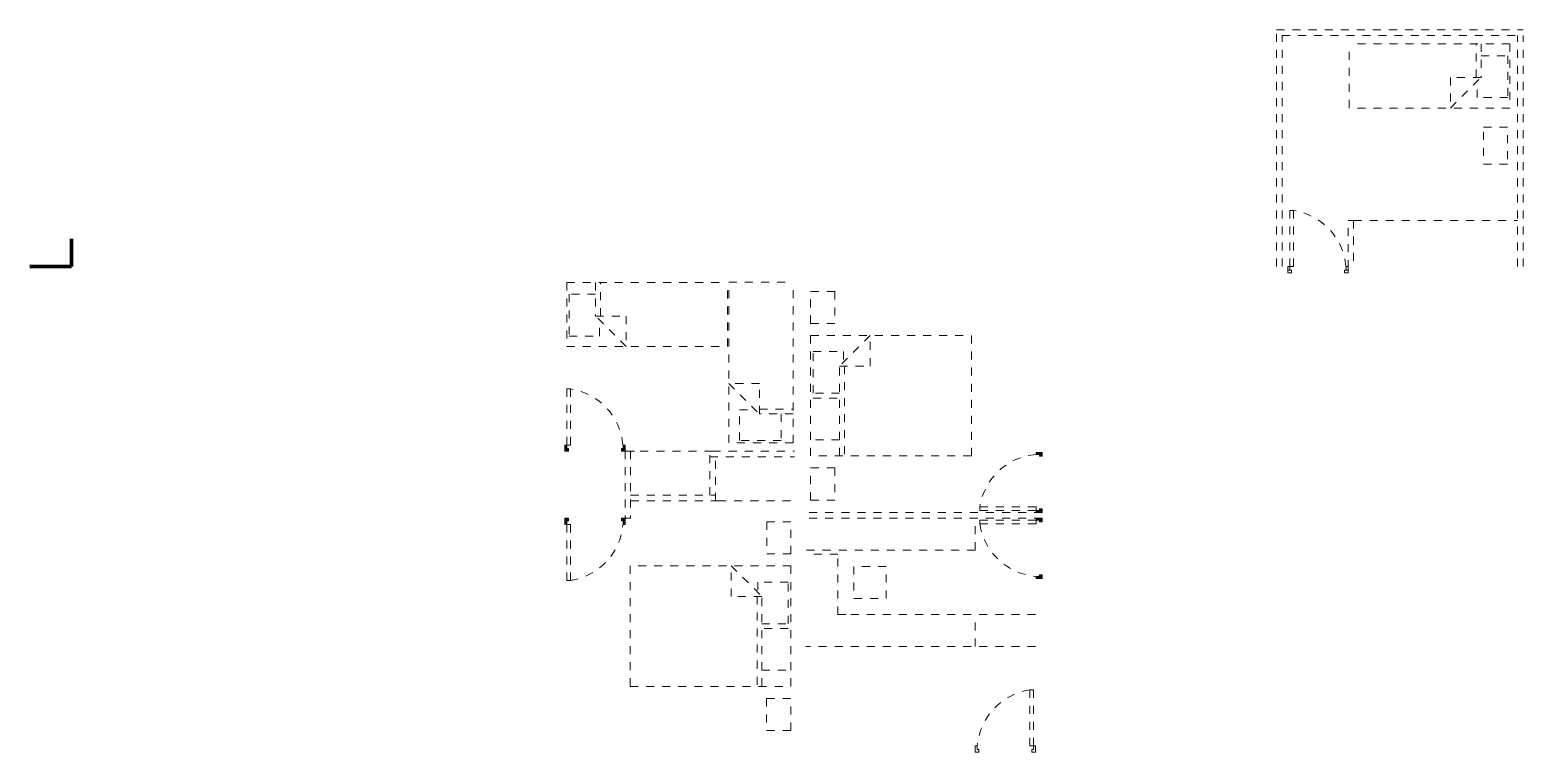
# Model space of a CAD drawing. Header units: millimetres. Extents: x 7 to 25.6, y 15 to 24.
import ezdxf

# ---------------------------------------------------------------- set-up
doc = ezdxf.new("R2010")
doc.units = ezdxf.units.MM
doc.linetypes.add('HIDDEN', pattern=[0.375, 0.25, -0.125])
doc.layers.add('A-FLOR-OVHD', color=3, linetype='HIDDEN', lineweight=18)
doc.layers.add('freecad trace layer', color=30, linetype='Continuous', lineweight=100)
doc.layers.add('grid', color=7, linetype='Continuous')
doc.layers.get('grid').off()

# ---------------------------------------------------------------- blocks, each defined once
blk = doc.blocks.new('A$C746050453')
at = {"layer": 'A-FLOR-OVHD', "ltscale": 0.1}
for p, q in [((15.518, 6.05), (15.518, 9)), ((15.518, 9), (18.588, 9)), ((15.588, 6.05), (15.588, 8.93)), ((15.588, 8.93), (18.518, 8.93)), ((18.518, 6.05), (18.518, 8.93)), ((18.588, 6.05), (18.588, 8.93)), ((16.424, 8.026), (16.424, 8.826)), ((18.424, 8.826), (16.424, 8.826)), ((18.004, 8.406), (18.004, 8.826)), ((18.064, 8.826), (18.064, 8.406)), ((18.424, 8.826), (18.424, 8.026)), ((18.066, 8.677), (18.396, 8.677)), ((18.396, 8.677), (18.396, 8.157)), ((18.064, 8.406), (17.684, 8.406)), ((17.684, 8.406), (17.684, 8.026)), ((17.684, 8.026), (18.064, 8.406)), ((18.016, 8.157), (18.016, 8.287)), ((18.424, 8.026), (16.424, 8.026)), ((18.396, 8.157), (18.016, 8.157)), ((18.395, 7.787), (18.095, 7.787)), ((18.095, 7.728), (18.095, 7.328)), ((18.395, 7.387), (18.395, 7.787)), ((18.095, 7.328), (18.395, 7.328)), ((16.408, 6.031), (16.408, 6.623)), ((16.408, 6.623), (16.478, 6.623)), ((16.478, 6.623), (16.478, 6.031)), ((16.478, 6.623), (18.518, 6.623)), ((6.682, 5.853), (8.682, 5.853)), ((6.682, 5.853), (6.682, 5.053)), ((7.042, 5.853), (7.042, 5.433)), ((7.102, 5.433), (7.102, 5.853)), ((8.682, 5.053), (8.682, 5.853)), ((8.701, 3.855), (8.701, 5.855)), ((8.701, 5.855), (9.501, 5.855)), ((9.501, 3.855), (9.501, 5.855)), ((6.711, 5.705), (6.711, 5.185)), ((7.041, 5.705), (6.711, 5.705)), ((7.422, 5.053), (7.042, 5.433)), ((7.042, 5.433), (7.422, 5.433)), ((7.422, 5.433), (7.422, 5.053)), ((7.091, 5.185), (7.091, 5.315)), ((6.682, 5.053), (8.682, 5.053)), ((6.711, 5.185), (7.091, 5.185)), ((9.719, 5.191), (11.719, 5.191)), ((9.719, 3.691), (9.719, 5.191)), ((10.459, 5.191), (10.079, 4.811)), ((10.459, 4.811), (10.459, 5.191)), ((11.719, 5.191), (11.719, 3.691)), ((9.749, 4.991), (10.129, 4.991)), ((9.749, 4.471), (9.749, 4.991)), ((10.129, 4.991), (10.129, 4.861)), ((10.079, 3.691), (10.079, 4.811)), ((10.079, 4.811), (10.459, 4.811)), ((10.139, 4.811), (10.139, 3.691)), ((8.701, 4.595), (9.081, 4.215)), ((9.081, 4.595), (8.701, 4.595)), ((9.081, 4.215), (9.081, 4.595)), ((10.079, 4.471), (9.749, 4.471)), ((9.081, 4.275), (9.501, 4.275)), ((9.749, 4.411), (10.079, 4.411)), ((8.833, 3.884), (8.833, 4.264)), ((8.833, 4.264), (8.963, 4.264)), ((9.501, 4.215), (9.081, 4.215)), ((9.353, 4.214), (9.353, 3.884)), ((6.658, 3.782), (6.683, 3.827)), ((6.658, 3.827), (6.683, 3.782)), ((6.703, 3.75), (6.658, 3.782)), ((6.703, 3.782), (6.658, 3.75)), ((7.408, 3.75), (7.363, 3.782)), ((7.408, 3.782), (7.363, 3.75)), ((7.383, 3.782), (7.408, 3.827)), ((7.383, 3.827), (7.408, 3.782)), ((7.408, 3.75), (7.408, 2.915)), ((7.418, 3.75), (7.488, 3.75)), ((7.458, 3.75), (7.528, 3.75)), ((7.478, 3.75), (7.478, 2.915)), ((8.498, 3.75), (7.538, 3.75)), ((8.463, 3.2), (8.463, 3.75)), ((8.498, 3.75), (9.518, 3.75)), ((9.501, 3.855), (8.701, 3.855)), ((9.353, 3.884), (8.833, 3.884)), ((10.079, 3.891), (9.749, 3.891)), ((12.569, 3.71), (12.524, 3.735)), ((12.524, 3.71), (12.569, 3.735)), ((12.601, 3.735), (12.569, 3.69)), ((12.569, 3.735), (12.601, 3.69)), ((8.463, 3.68), (9.518, 3.68)), ((8.533, 3.13), (8.533, 3.68)), ((11.719, 3.691), (9.719, 3.691)), ((7.478, 3.2), (8.533, 3.2)), ((7.478, 3.13), (8.568, 3.13)), ((8.568, 3.13), (9.528, 3.13)), ((12.601, 2.985), (9.658, 2.985)), ((12.569, 2.985), (12.524, 3.01)), ((12.524, 2.985), (12.569, 3.01)), ((12.601, 3.03), (12.569, 2.985)), ((12.569, 3.03), (12.601, 2.985)), ((6.703, 2.883), (6.658, 2.915)), ((6.703, 2.915), (6.658, 2.883)), ((6.658, 2.838), (6.683, 2.883)), ((6.658, 2.883), (6.683, 2.838)), ((7.408, 2.883), (7.363, 2.915)), ((7.408, 2.915), (7.363, 2.883)), ((7.383, 2.838), (7.408, 2.883)), ((7.383, 2.883), (7.408, 2.838)), ((7.408, 2.915), (7.478, 2.915)), ((12.601, 2.915), (9.658, 2.915)), ((11.768, 2.915), (11.698, 2.915)), ((11.768, 2.515), (11.768, 2.915)), ((12.569, 2.915), (12.524, 2.89)), ((12.524, 2.915), (12.569, 2.89)), ((12.601, 2.87), (12.569, 2.915)), ((12.569, 2.87), (12.601, 2.915)), ((11.768, 2.515), (9.658, 2.515)), ((10.058, 2.465), (9.658, 2.465)), ((10.058, 1.715), (10.058, 2.465)), ((9.471, 2.32), (7.471, 2.32)), ((7.471, 2.32), (7.471, 0.82)), ((8.731, 1.94), (8.731, 2.32)), ((8.731, 2.32), (9.111, 1.94)), ((9.471, 0.82), (9.471, 2.32)), ((10.258, 2.315), (10.258, 1.915)), ((10.658, 2.315), (10.258, 2.315)), ((10.658, 1.915), (10.658, 2.315)), ((9.441, 2.12), (9.061, 2.12)), ((9.061, 2.12), (9.061, 1.99)), ((9.441, 1.6), (9.441, 2.12)), ((12.524, 2.19), (12.569, 2.165)), ((12.569, 2.19), (12.524, 2.165)), ((12.569, 2.165), (12.601, 2.21)), ((12.601, 2.165), (12.569, 2.21)), ((9.111, 1.94), (8.731, 1.94)), ((9.051, 1.94), (9.051, 0.82)), ((9.111, 0.82), (9.111, 1.94)), ((10.258, 1.915), (10.658, 1.915)), ((10.158, 1.715), (10.058, 1.715)), ((12.518, 1.715), (10.158, 1.715)), ((11.768, 1.315), (11.768, 1.715)), ((9.111, 1.6), (9.441, 1.6)), ((9.441, 1.54), (9.111, 1.54)), ((12.518, 1.315), (9.658, 1.315)), ((9.111, 1.02), (9.441, 1.02)), ((7.471, 0.82), (9.471, 0.82))]:
    blk.add_line(p, q, dxfattribs=at)
for points in [[(15.683, 6.75), (15.683, 6.05), (15.728, 6.05), (15.728, 6.75)], [(15.658, 6.05), (15.683, 6.05), (15.683, 6.005), (15.658, 6.005)], [(15.703, 6.005), (15.658, 6.005), (15.658, 5.973), (15.703, 5.973)], [(16.408, 6.005), (16.363, 6.005), (16.363, 5.973), (16.408, 5.973)], [(16.383, 6.05), (16.408, 6.05), (16.408, 6.005), (16.383, 6.005)], [(9.719, 5.341), (9.719, 5.741), (10.019, 5.741), (10.019, 5.341)], [(6.683, 4.527), (6.683, 3.827), (6.728, 3.827), (6.728, 4.527)], [(6.658, 3.827), (6.683, 3.827), (6.683, 3.782), (6.658, 3.782)], [(6.703, 3.782), (6.658, 3.782), (6.658, 3.75), (6.703, 3.75)], [(7.408, 3.782), (7.363, 3.782), (7.363, 3.75), (7.408, 3.75)], [(7.383, 3.827), (7.408, 3.827), (7.408, 3.782), (7.383, 3.782)], [(12.524, 3.71), (12.524, 3.735), (12.569, 3.735), (12.569, 3.71)], [(12.569, 3.735), (12.569, 3.69), (12.601, 3.69), (12.601, 3.735)], [(9.719, 3.141), (9.719, 3.541), (10.019, 3.541), (10.019, 3.141)], [(11.824, 3.01), (12.524, 3.01), (12.524, 3.055), (11.824, 3.055)], [(12.524, 2.985), (12.524, 3.01), (12.569, 3.01), (12.569, 2.985)], [(12.569, 3.03), (12.569, 2.985), (12.601, 2.985), (12.601, 3.03)], [(6.703, 2.883), (6.658, 2.883), (6.658, 2.915), (6.703, 2.915)], [(6.658, 2.883), (6.683, 2.883), (6.683, 2.838), (6.658, 2.838)], [(6.683, 2.138), (6.683, 2.838), (6.728, 2.838), (6.728, 2.138)], [(7.408, 2.883), (7.363, 2.883), (7.363, 2.915), (7.408, 2.915)], [(7.383, 2.838), (7.408, 2.838), (7.408, 2.883), (7.383, 2.883)], [(9.472, 2.47), (9.472, 2.87), (9.172, 2.87), (9.172, 2.47)], [(11.824, 2.89), (12.524, 2.89), (12.524, 2.845), (11.824, 2.845)], [(12.524, 2.915), (12.524, 2.89), (12.569, 2.89), (12.569, 2.915)], [(12.569, 2.87), (12.569, 2.915), (12.601, 2.915), (12.601, 2.87)], [(12.524, 2.19), (12.524, 2.165), (12.569, 2.165), (12.569, 2.19)], [(12.569, 2.165), (12.569, 2.21), (12.601, 2.21), (12.601, 2.165)], [(12.493, 0.777), (12.493, 0.077), (12.448, 0.077), (12.448, 0.777)], [(9.471, 0.27), (9.471, 0.67), (9.171, 0.67), (9.171, 0.27)]]:
    blk.add_lwpolyline(points, close=True, dxfattribs=at)
for points in [[(11.793, 0.032), (11.793, 0.077), (11.768, 0.077), (11.768, 0.032)], [(11.793, 0.032), (11.813, 0.032), (11.813, 0), (11.768, 0), (11.768, 0.032)], [(12.518, 0.032), (12.518, 0), (12.473, 0), (12.473, 0.032), (12.493, 0.032)], [(12.518, 0.032), (12.518, 0.077), (12.493, 0.077), (12.493, 0.032)]]:
    blk.add_lwpolyline(points, dxfattribs=at)
for centre, start, end in [((15.614, 5.987), 4.6827, 81.5131), ((6.614, 3.764), 4.6827, 81.5131), ((12.587, 2.942), 94.6827, 171.5131), ((6.614, 2.901), 278.4869, 355.3173), ((12.587, 2.958), 188.4869, 265.3173), ((12.562, 0.014), 98.4869, 175.3173)]:
    blk.add_arc(centre, 0.771, start, end, dxfattribs=at)
at = {"layer": 'freecad trace layer'}
for p, q in [((0.518, 6.05), (0.518, 6.397)), ((0, 6.05), (0.518, 6.05))]:
    blk.add_line(p, q, dxfattribs=at)

msp = doc.modelspace()

# ---------------------------------------------------------------- block references
at = {"layer": 'grid'}
msp.add_blockref('A$C746050453', (6.971, 15.013), dxfattribs=at)

doc.saveas('drawing.dxf')
